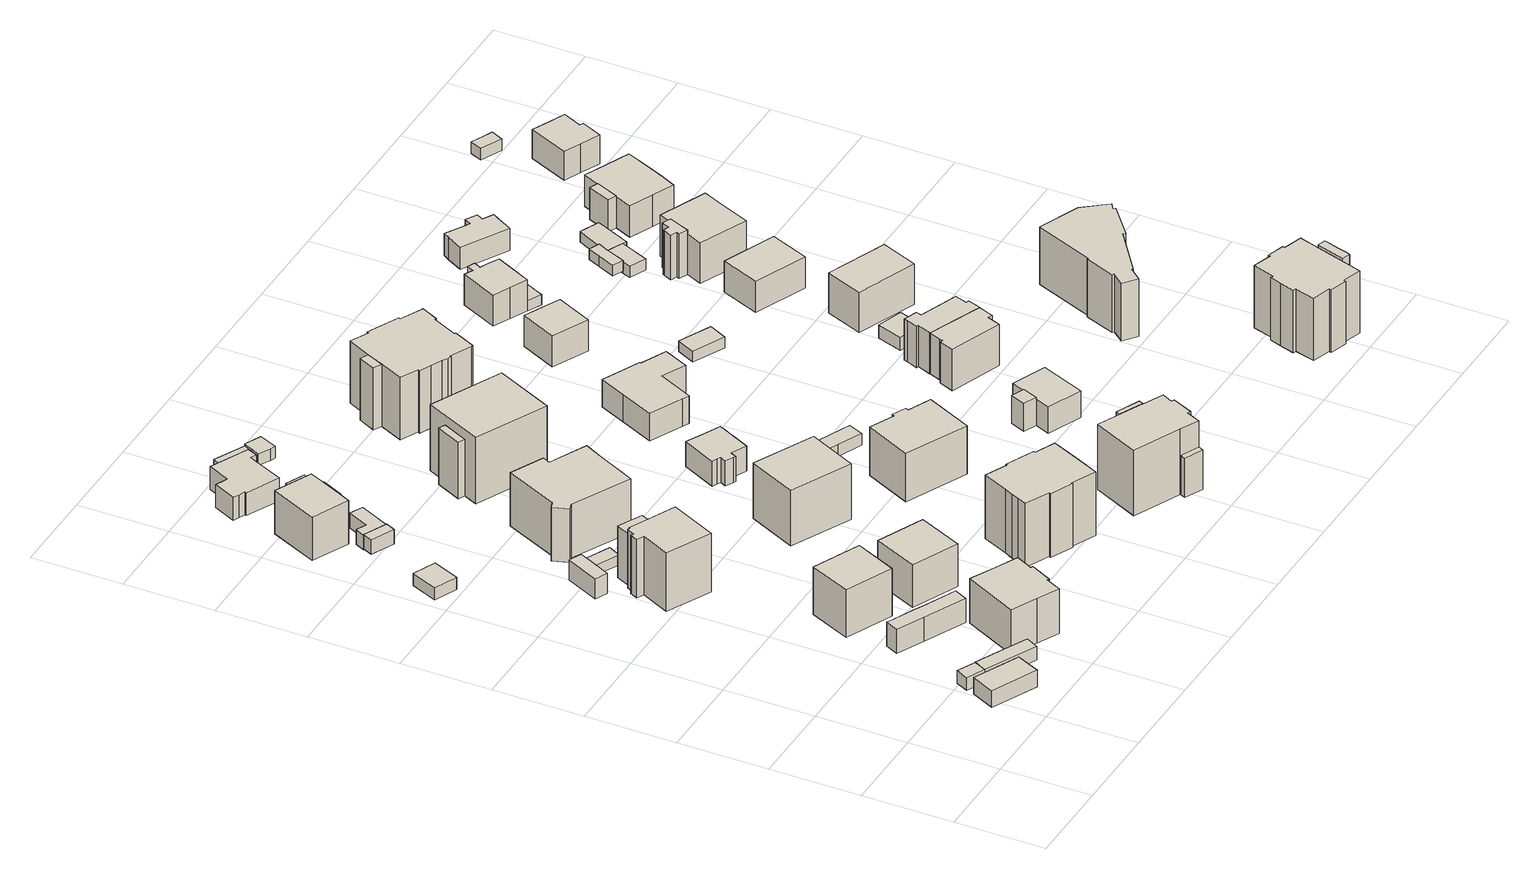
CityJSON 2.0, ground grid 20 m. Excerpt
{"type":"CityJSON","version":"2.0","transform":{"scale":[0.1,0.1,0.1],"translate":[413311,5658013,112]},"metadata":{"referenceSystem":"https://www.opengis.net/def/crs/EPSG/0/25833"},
"CityObjects":{
"building1":{"type":"Building","attributes":{"Dachtyp_tdc":"tdcGableRoof","Gemeindeschluessel":14612000,"Dachneigung":13.86,"QualitaetDacherkennung":84,"Geometrietyp2DReferenz":"3000","measuredHeight":4.24,"function":"31001_9998","roofType":"3100"},"geometry":[{"type":"Solid","lod":"1","boundaries":[[[[0,1,2,3]],[[4,5,6,7]],[[3,5,4,0]],[[2,6,5,3]],[[1,7,6,2]],[[0,4,7,1]]]]}]},
"building2":{"type":"Building","attributes":{"Dachtyp_tdc":"tdcPolyFlatRoof","Gemeindeschluessel":14612000,"Dachneigung":15.95,"QualitaetDacherkennung":70,"Geometrietyp2DReferenz":"3000","measuredHeight":3.52,"function":"31001_9998","roofType":"2100"},"geometry":[{"type":"Solid","lod":"1","boundaries":[[[[8,9,10,11]],[[12,13,14,15]],[[11,13,12,8]],[[10,14,13,11]],[[9,15,14,10]],[[8,12,15,9]]]]}]},
"building3":{"type":"Building","attributes":{"Dachtyp_tdc":"tdcPolyFlatRoof","Gemeindeschluessel":14612000,"Dachneigung":15.66,"QualitaetDacherkennung":73,"Geometrietyp2DReferenz":"3000","measuredHeight":3.7,"function":"31001_9998","roofType":"2100"},"geometry":[{"type":"Solid","lod":"1","boundaries":[[[[16,17,18,19]],[[20,21,22,23]],[[19,21,20,16]],[[18,22,21,19]],[[17,23,22,18]],[[16,20,23,17]]]]}]},
"building4":{"type":"Building","attributes":{"Dachtyp_tdc":"tdcPolyFlatRoof","Gemeindeschluessel":14612000,"Dachneigung":24.06,"QualitaetDacherkennung":58,"Geometrietyp2DReferenz":"3000","measuredHeight":6.38,"function":"31001_9998","roofType":"2100"},"geometry":[{"type":"Solid","lod":"1","boundaries":[[[[24,25,26,27,28,29,30,31]],[[32,33,34,35,36,37,38,39]],[[31,33,32,24]],[[30,34,33,31]],[[29,35,34,30]],[[28,36,35,29]],[[27,37,36,28]],[[26,38,37,27]],[[25,39,38,26]],[[24,32,39,25]]]]}]},
"building5":{"type":"Building","attributes":{"Dachtyp_tdc":"tdcPolyFlatRoof","Gemeindeschluessel":14612000,"Dachneigung":14.13,"QualitaetDacherkennung":46,"Geometrietyp2DReferenz":"3000","measuredHeight":12.49,"function":"31001_9998","roofType":"2100"},"geometry":[{"type":"Solid","lod":"1","boundaries":[[[[40,41,42,43]],[[44,45,46,47]],[[43,45,44,40]],[[42,46,45,43]],[[41,47,46,42]],[[40,44,47,41]]]]}]},
"building6":{"type":"Building","attributes":{"Dachtyp_tdc":"tdcGableRoof","Gemeindeschluessel":14612000,"Dachneigung":10.39,"QualitaetDacherkennung":26,"Geometrietyp2DReferenz":"3000","measuredHeight":11.24,"function":"31001_9998","roofType":"3100"},"geometry":[{"type":"Solid","lod":"1","boundaries":[[[[48,49,50,51,52,53,54,55,56,57]],[[58,59,60,61,62,63,64,65,66,67]],[[57,59,58,48]],[[56,60,59,57]],[[55,61,60,56]],[[54,62,61,55]],[[53,63,62,54]],[[52,64,63,53]],[[51,65,64,52]],[[50,66,65,51]],[[49,67,66,50]],[[48,58,67,49]]]]}]},
"building7":{"type":"Building","attributes":{"Dachtyp_tdc":"tdcPolyFlatRoof","Gemeindeschluessel":14612000,"Dachneigung":0,"QualitaetDacherkennung":60,"Geometrietyp2DReferenz":"3000","measuredHeight":2.89,"function":"31001_9998","roofType":"1000"},"geometry":[{"type":"Solid","lod":"1","boundaries":[[[[68,69,70,71]],[[72,73,74,75]],[[71,73,72,68]],[[70,74,73,71]],[[69,75,74,70]],[[68,72,75,69]]]]}]},
"building8":{"type":"Building","attributes":{"Dachtyp_tdc":"tdcPolyFlatRoof","Gemeindeschluessel":14612000,"Dachneigung":10.1,"QualitaetDacherkennung":66,"Geometrietyp2DReferenz":"3000","measuredHeight":5.14,"function":"31001_9998","roofType":"2100"},"geometry":[{"type":"Solid","lod":"1","boundaries":[[[[76,77,78,79,80]],[[81,82,83,84,85]],[[80,82,81,76]],[[79,83,82,80]],[[78,84,83,79]],[[77,85,84,78]],[[76,81,85,77]]]]}]},
"building9":{"type":"Building","attributes":{"Gemeindeschluessel":14612000,"Geometrietyp2DReferenz":"3000","function":"31001_9998","roofType":"9999"},"children":["building9-1","building9-2"]},
"building9-1":{"type":"BuildingPart","attributes":{"Dachtyp_tdc":"tdcFreeFormRoof","Dachneigung":47.95,"QualitaetDacherkennung":10,"Geometrietyp2DReferenz":"3000","measuredHeight":13.27,"roofType":"5000"},"parents":["building9"],"geometry":[{"type":"Solid","lod":"1","boundaries":[[[[86,87,88,89]],[[90,91,92,93]],[[89,91,90,86]],[[88,92,91,89]],[[87,93,92,88]],[[86,90,93,87]]]]}]},
"building9-2":{"type":"BuildingPart","attributes":{"Dachtyp_tdc":"tdcTentRoof","Dachneigung":28.96,"QualitaetDacherkennung":41,"Geometrietyp2DReferenz":"3000","measuredHeight":15.76,"roofType":"3500"},"parents":["building9"],"geometry":[{"type":"Solid","lod":"1","boundaries":[[[[94,95,96,97,98,99,100,101,102,103,104,105]],[[106,107,108,109,90,110,93,111,112,113,114,115]],[[105,107,106,94]],[[104,108,107,105]],[[103,109,108,104]],[[102,90,109,103]],[[101,110,90,102]],[[100,93,110,101]],[[99,111,93,100]],[[98,112,111,99]],[[97,113,112,98]],[[96,114,113,97]],[[95,115,114,96]],[[94,106,115,95]]]]}]},
"building10":{"type":"Building","attributes":{"Dachtyp_tdc":"tdcPolyFlatRoof","Gemeindeschluessel":14612000,"Dachneigung":5.38,"QualitaetDacherkennung":53,"Geometrietyp2DReferenz":"3000","measuredHeight":2.41,"function":"31001_9998","roofType":"2100"},"geometry":[{"type":"Solid","lod":"1","boundaries":[[[[116,117,118,119]],[[120,121,122,123]],[[119,121,120,116]],[[118,122,121,119]],[[117,123,122,118]],[[116,120,123,117]]]]}]},
"building11":{"type":"Building","attributes":{"Dachtyp_tdc":"tdcGableRoof","Gemeindeschluessel":14612000,"Dachneigung":14.21,"QualitaetDacherkennung":29,"Geometrietyp2DReferenz":"3000","measuredHeight":11.23,"function":"31001_9998","roofType":"3100"},"geometry":[{"type":"Solid","lod":"1","boundaries":[[[[124,125,126,127]],[[128,129,130,131]],[[127,129,128,124]],[[126,130,129,127]],[[125,131,130,126]],[[124,128,131,125]]]]}]},
"building12":{"type":"Building","attributes":{"Dachtyp_tdc":"tdcPolyFlatRoof","Gemeindeschluessel":14612000,"Dachneigung":29.95,"QualitaetDacherkennung":59,"Geometrietyp2DReferenz":"3000","measuredHeight":4.08,"function":"31001_9998","roofType":"2100"},"geometry":[{"type":"Solid","lod":"1","boundaries":[[[[132,133,134,135]],[[136,137,138,139]],[[135,137,136,132]],[[134,138,137,135]],[[133,139,138,134]],[[132,136,139,133]]]]}]},
"building13":{"type":"Building","attributes":{"Dachtyp_tdc":"tdcFreeFormRoof","Gemeindeschluessel":14612000,"Dachneigung":37.84,"QualitaetDacherkennung":82,"Geometrietyp2DReferenz":"3000","measuredHeight":12.05,"function":"31001_9998","roofType":"5000"},"geometry":[{"type":"Solid","lod":"1","boundaries":[[[[140,141,142,143,144,145,146]],[[147,148,149,150,151,152,153]],[[146,148,147,140]],[[145,149,148,146]],[[144,150,149,145]],[[143,151,150,144]],[[142,152,151,143]],[[141,153,152,142]],[[140,147,153,141]]]]}]},
"building14":{"type":"Building","attributes":{"Dachtyp_tdc":"tdcFreeFormRoof","Gemeindeschluessel":14612000,"Dachneigung":35.89,"QualitaetDacherkennung":29,"Geometrietyp2DReferenz":"3000","measuredHeight":4,"function":"31001_9998","roofType":"5000"},"geometry":[{"type":"Solid","lod":"1","boundaries":[[[[154,155,156,157,158,159,160]],[[161,162,163,164,165,166,167]],[[160,162,161,154]],[[159,163,162,160]],[[158,164,163,159]],[[157,165,164,158]],[[156,166,165,157]],[[155,167,166,156]],[[154,161,167,155]]]]}]},
"building15":{"type":"Building","attributes":{"Dachtyp_tdc":"tdcFreeFormRoof","Gemeindeschluessel":14612000,"Dachneigung":1.51,"QualitaetDacherkennung":36,"Geometrietyp2DReferenz":"3000","measuredHeight":14.08,"function":"31001_9998","roofType":"5000"},"geometry":[{"type":"Solid","lod":"1","boundaries":[[[[168,169,170,171,172,173,174,175,176,177,178,179,180]],[[181,182,183,184,185,186,187,188,189,190,191,192,193]],[[180,182,181,168]],[[179,183,182,180]],[[178,184,183,179]],[[177,185,184,178]],[[176,186,185,177]],[[175,187,186,176]],[[174,188,187,175]],[[173,189,188,174]],[[172,190,189,173]],[[171,191,190,172]],[[170,192,191,171]],[[169,193,192,170]],[[168,181,193,169]]]]}]},
"building16":{"type":"Building","attributes":{"Dachtyp_tdc":"tdcPolyFlatRoof","Gemeindeschluessel":14612000,"Dachneigung":3.54,"QualitaetDacherkennung":61,"Geometrietyp2DReferenz":"3000","measuredHeight":2.98,"function":"31001_9998","roofType":"2100"},"geometry":[{"type":"Solid","lod":"1","boundaries":[[[[194,195,196,197,198,199,200,201]],[[202,203,204,205,206,207,208,209]],[[201,203,202,194]],[[200,204,203,201]],[[199,205,204,200]],[[198,206,205,199]],[[197,207,206,198]],[[196,208,207,197]],[[195,209,208,196]],[[194,202,209,195]]]]}]},
"building17":{"type":"Building","attributes":{"Dachtyp_tdc":"tdcFreeFormRoof","Gemeindeschluessel":14612000,"Dachneigung":46.72,"QualitaetDacherkennung":62,"Geometrietyp2DReferenz":"3000","measuredHeight":8.98,"function":"31001_9998","roofType":"5000"},"geometry":[{"type":"Solid","lod":"1","boundaries":[[[[210,211,212,213,214,215,216,217,218,219,220,221,222]],[[223,224,225,226,227,228,229,230,231,232,233,234,235]],[[222,224,223,210]],[[221,225,224,222]],[[220,226,225,221]],[[219,227,226,220]],[[218,228,227,219]],[[217,229,228,218]],[[216,230,229,217]],[[215,231,230,216]],[[214,232,231,215]],[[213,233,232,214]],[[212,234,233,213]],[[211,235,234,212]],[[210,223,235,211]]]]}]},
"building18":{"type":"Building","attributes":{"Dachtyp_tdc":"tdcPolyFlatRoof","Gemeindeschluessel":14612000,"Dachneigung":3.2,"QualitaetDacherkennung":60,"Geometrietyp2DReferenz":"3000","measuredHeight":2.59,"function":"31001_9998","roofType":"2100"},"geometry":[{"type":"Solid","lod":"1","boundaries":[[[[236,237,238,239,240,241]],[[242,243,244,245,246,247]],[[241,243,242,236]],[[240,244,243,241]],[[239,245,244,240]],[[238,246,245,239]],[[237,247,246,238]],[[236,242,247,237]]]]}]},
"building19":{"type":"Building","attributes":{"Dachtyp_tdc":"tdcGableRoof","Gemeindeschluessel":14612000,"Dachneigung":37.9,"QualitaetDacherkennung":71,"Geometrietyp2DReferenz":"3000","measuredHeight":15.41,"function":"31001_9998","roofType":"3100"},"geometry":[{"type":"Solid","lod":"1","boundaries":[[[[248,249,250,251]],[[252,253,254,255]],[[251,253,252,248]],[[250,254,253,251]],[[249,255,254,250]],[[248,252,255,249]]]]}]},
"building20":{"type":"Building","attributes":{"Dachtyp_tdc":"tdcGableRoof","Gemeindeschluessel":14612000,"Dachneigung":37.45,"QualitaetDacherkennung":72,"Geometrietyp2DReferenz":"3000","measuredHeight":17.52,"function":"31001_9998","roofType":"3100"},"geometry":[{"type":"Solid","lod":"1","boundaries":[[[[256,257,258,259,260,261,262,263,264,265,266,267,268,269,270,271]],[[272,273,274,275,276,277,278,279,280,281,282,283,284,285,286,287]],[[271,273,272,256]],[[270,274,273,271]],[[269,275,274,270]],[[268,276,275,269]],[[267,277,276,268]],[[266,278,277,267]],[[265,279,278,266]],[[264,280,279,265]],[[263,281,280,264]],[[262,282,281,263]],[[261,283,282,262]],[[260,284,283,261]],[[259,285,284,260]],[[258,286,285,259]],[[257,287,286,258]],[[256,272,287,257]]]]}]},
"building21":{"type":"Building","attributes":{"Dachtyp_tdc":"tdcPolyFlatRoof","Gemeindeschluessel":14612000,"Dachneigung":3.7,"QualitaetDacherkennung":68,"Geometrietyp2DReferenz":"3000","measuredHeight":3.17,"function":"31001_9998","roofType":"2100"},"geometry":[{"type":"Solid","lod":"1","boundaries":[[[[288,289,290,291]],[[292,293,294,295]],[[291,293,292,288]],[[290,294,293,291]],[[289,295,294,290]],[[288,292,295,289]]]]}]},
"building22":{"type":"Building","attributes":{"Gemeindeschluessel":14612000,"Geometrietyp2DReferenz":"3000","function":"31001_9998","roofType":"9999"},"children":["building22-1","building22-2"]},
"building22-1":{"type":"BuildingPart","attributes":{"Dachtyp_tdc":"tdcFreeFormRoof","Dachneigung":32.95,"QualitaetDacherkennung":12,"Geometrietyp2DReferenz":"3000","measuredHeight":13.49,"roofType":"5000"},"parents":["building22"],"geometry":[{"type":"Solid","lod":"1","boundaries":[[[[296,297,298,299]],[[300,301,302,303]],[[299,301,300,296]],[[298,302,301,299]],[[297,303,302,298]],[[296,300,303,297]]]]}]},
"building22-2":{"type":"BuildingPart","attributes":{"Dachtyp_tdc":"tdcTentRoof","Dachneigung":10.68,"QualitaetDacherkennung":47,"Geometrietyp2DReferenz":"3000","measuredHeight":16.44,"roofType":"3500"},"parents":["building22"],"geometry":[{"type":"Solid","lod":"1","boundaries":[[[[304,305,306,307]],[[308,309,310,311]],[[307,309,308,304]],[[306,310,309,307]],[[305,311,310,306]],[[304,308,311,305]]]]}]},
"building23":{"type":"Building","attributes":{"Dachtyp_tdc":"tdcPolyFlatRoof","Gemeindeschluessel":14612000,"Dachneigung":7.42,"QualitaetDacherkennung":58,"Geometrietyp2DReferenz":"3000","measuredHeight":3.06,"function":"31001_9998","roofType":"2100"},"geometry":[{"type":"Solid","lod":"1","boundaries":[[[[312,313,314,315,316,317]],[[318,319,320,321,322,323]],[[317,319,318,312]],[[316,320,319,317]],[[315,321,320,316]],[[314,322,321,315]],[[313,323,322,314]],[[312,318,323,313]]]]}]},
"building24":{"type":"Building","attributes":{"Gemeindeschluessel":14612000,"Geometrietyp2DReferenz":"3000","function":"31001_9998","roofType":"9999"},"children":["building24-1","building24-2"]},
"building24-1":{"type":"BuildingPart","attributes":{"Dachtyp_tdc":"tdcPolyFlatRoof","Dachneigung":13.74,"QualitaetDacherkennung":41,"Geometrietyp2DReferenz":"3000","measuredHeight":3.36,"roofType":"2100"},"parents":["building24"],"geometry":[{"type":"Solid","lod":"1","boundaries":[[[[324,325,326,327]],[[328,329,330,331]],[[327,329,328,324]],[[326,330,329,327]],[[325,331,330,326]],[[324,328,331,325]]]]}]},
"building24-2":{"type":"BuildingPart","attributes":{"Dachtyp_tdc":"tdcGableRoof","Dachneigung":50.37,"QualitaetDacherkennung":76,"Geometrietyp2DReferenz":"3000","measuredHeight":8.57,"roofType":"3100"},"parents":["building24"],"geometry":[{"type":"Solid","lod":"1","boundaries":[[[[332,333,334,335,336,337,338,339,340,341,342,343,344,345]],[[330,329,346,347,348,349,350,351,352,353,354,355,356,357]],[[345,329,330,332]],[[344,346,329,345]],[[343,347,346,344]],[[342,348,347,343]],[[341,349,348,342]],[[340,350,349,341]],[[339,351,350,340]],[[338,352,351,339]],[[337,353,352,338]],[[336,354,353,337]],[[335,355,354,336]],[[334,356,355,335]],[[333,357,356,334]],[[332,330,357,333]]]]}]},
"building25":{"type":"Building","attributes":{"Dachtyp_tdc":"tdcFreeFormRoof","Gemeindeschluessel":14612000,"Dachneigung":43.75,"QualitaetDacherkennung":59,"Geometrietyp2DReferenz":"3000","measuredHeight":14.44,"function":"31001_9998","roofType":"5000"},"geometry":[{"type":"Solid","lod":"1","boundaries":[[[[358,359,360,361,362,363,364,365]],[[366,367,368,369,370,371,372,373]],[[365,367,366,358]],[[364,368,367,365]],[[363,369,368,364]],[[362,370,369,363]],[[361,371,370,362]],[[360,372,371,361]],[[359,373,372,360]],[[358,366,373,359]]]]}]},
"building26":{"type":"Building","attributes":{"Dachtyp_tdc":"tdcPolyFlatRoof","Gemeindeschluessel":14612000,"Dachneigung":0,"QualitaetDacherkennung":50,"Geometrietyp2DReferenz":"3000","measuredHeight":2.8,"function":"31001_9998","roofType":"1000"},"geometry":[{"type":"Solid","lod":"1","boundaries":[[[[374,375,376,377,378]],[[379,380,381,382,383]],[[378,380,379,374]],[[377,381,380,378]],[[376,382,381,377]],[[375,383,382,376]],[[374,379,383,375]]]]}]},
"building27":{"type":"Building","attributes":{"Gemeindeschluessel":14612000,"Geometrietyp2DReferenz":"3000","function":"31001_9998","roofType":"9999"},"children":["building27-1","building27-2","building27-3"]},
"building27-1":{"type":"BuildingPart","attributes":{"Dachtyp_tdc":"tdcPolyFlatRoof","Dachneigung":0,"QualitaetDacherkennung":55,"Geometrietyp2DReferenz":"3000","measuredHeight":15.4,"roofType":"1000"},"parents":["building27"],"geometry":[{"type":"Solid","lod":"1","boundaries":[[[[384,385,386,387,388,389,390,391,392,393,394,395]],[[396,397,398,399,400,401,402,403,404,405,406,407]],[[395,396,407,384]],[[394,397,396,395]],[[393,398,397,394]],[[392,399,398,393]],[[391,400,399,392]],[[390,401,400,391]],[[389,402,401,390]],[[388,403,402,389]],[[387,404,403,388]],[[386,405,404,387]],[[385,406,405,386]],[[384,407,406,385]]]]}]},
"building27-2":{"type":"BuildingPart","attributes":{"Dachtyp_tdc":"tdcPolyFlatRoof","Dachneigung":6.85,"QualitaetDacherkennung":35,"Geometrietyp2DReferenz":"3000","measuredHeight":15.51,"roofType":"2100"},"parents":["building27"],"geometry":[{"type":"Solid","lod":"1","boundaries":[[[[408,409,410,411]],[[412,396,407,413]],[[411,396,412,408]],[[410,407,396,411]],[[409,413,407,410]],[[408,412,413,409]]]]}]},
"building27-3":{"type":"BuildingPart","attributes":{"Dachtyp_tdc":"tdcPolyFlatRoof","Dachneigung":4.62,"QualitaetDacherkennung":27,"Geometrietyp2DReferenz":"3000","measuredHeight":9.43,"roofType":"2100"},"parents":["building27"],"geometry":[{"type":"Solid","lod":"1","boundaries":[[[[414,415,416,417]],[[403,418,419,404]],[[417,418,403,414]],[[416,419,418,417]],[[415,404,419,416]],[[414,403,404,415]]]]}]},
"building28":{"type":"Building","attributes":{"Gemeindeschluessel":14612000,"Geometrietyp2DReferenz":"3000","function":"31001_9998","roofType":"9999"},"children":["building28-1","building28-2"]},
"building28-1":{"type":"BuildingPart","attributes":{"Dachtyp_tdc":"tdcPolyFlatRoof","Dachneigung":28.82,"QualitaetDacherkennung":43,"Geometrietyp2DReferenz":"3000","measuredHeight":15.13,"roofType":"2100"},"parents":["building28"],"geometry":[{"type":"Solid","lod":"1","boundaries":[[[[420,421,422,423]],[[424,425,426,427]],[[423,425,424,420]],[[422,426,425,423]],[[421,427,426,422]],[[420,424,427,421]]]]}]},
"building28-2":{"type":"BuildingPart","attributes":{"Dachtyp_tdc":"tdcCutTentRoof","Dachneigung":35.61,"QualitaetDacherkennung":77,"Geometrietyp2DReferenz":"3000","measuredHeight":16.87,"roofType":"9999"},"parents":["building28"],"geometry":[{"type":"Solid","lod":"1","boundaries":[[[[428,429,430,431,432,433,434,435,436,437,438,439,440,441,442,443,444,445,446,447,448,449,450]],[[425,451,452,453,454,455,456,457,458,459,460,461,462,463,464,465,466,467,468,469,470,471,426]],[[449,451,425,450]],[[448,452,451,449]],[[447,453,452,448]],[[446,454,453,447]],[[445,455,454,446]],[[444,456,455,445]],[[443,457,456,444]],[[442,458,457,443]],[[441,459,458,442]],[[440,460,459,441]],[[439,461,460,440]],[[438,462,461,439]],[[437,463,462,438]],[[436,464,463,437]],[[435,465,464,436]],[[434,466,465,435]],[[433,467,466,434]],[[432,468,467,433]],[[431,469,468,432]],[[430,470,469,431]],[[429,471,470,430]],[[428,426,471,429]],[[450,425,426,428]]]]}]},
"building29":{"type":"Building","attributes":{"Dachtyp_tdc":"tdcFreeFormRoof","Gemeindeschluessel":14612000,"Dachneigung":45.79,"QualitaetDacherkennung":27,"Geometrietyp2DReferenz":"3000","measuredHeight":8.98,"function":"31001_9998","roofType":"5000"},"geometry":[{"type":"Solid","lod":"1","boundaries":[[[[472,473,474,475,476,477,478,479,480,481]],[[482,483,484,485,486,487,488,489,490,491]],[[481,483,482,472]],[[480,484,483,481]],[[479,485,484,480]],[[478,486,485,479]],[[477,487,486,478]],[[476,488,487,477]],[[475,489,488,476]],[[474,490,489,475]],[[473,491,490,474]],[[472,482,491,473]]]]}]},
"building30":{"type":"Building","attributes":{"Dachtyp_tdc":"tdcGableRoof","Gemeindeschluessel":14612000,"Dachneigung":23.18,"QualitaetDacherkennung":75,"Geometrietyp2DReferenz":"3000","measuredHeight":3.98,"function":"31001_9998","roofType":"3100"},"geometry":[{"type":"Solid","lod":"1","boundaries":[[[[492,493,494,495,496,497,498,499]],[[500,501,502,503,504,505,506,507]],[[499,501,500,492]],[[498,502,501,499]],[[497,503,502,498]],[[496,504,503,497]],[[495,505,504,496]],[[494,506,505,495]],[[493,507,506,494]],[[492,500,507,493]]]]}]},
"building31":{"type":"Building","attributes":{"Gemeindeschluessel":14612000,"Geometrietyp2DReferenz":"3000","function":"31001_9998","roofType":"9999"},"children":["building31-1","building31-2"]},
"building31-1":{"type":"BuildingPart","attributes":{"Dachtyp_tdc":"tdcGableRoof","Dachneigung":12.84,"QualitaetDacherkennung":27,"Geometrietyp2DReferenz":"3000","measuredHeight":7.08,"roofType":"3100"},"parents":["building31"],"geometry":[{"type":"Solid","lod":"1","boundaries":[[[[508,509,510,511,512,513]],[[514,515,516,517,518,519]],[[513,515,514,508]],[[512,516,515,513]],[[511,517,516,512]],[[510,518,517,511]],[[509,519,518,510]],[[508,514,519,509]]]]}]},
"building31-2":{"type":"BuildingPart","attributes":{"Dachtyp_tdc":"tdcGableRoof","Dachneigung":36.15,"QualitaetDacherkennung":71,"Geometrietyp2DReferenz":"3000","measuredHeight":7.34,"roofType":"3100"},"parents":["building31"],"geometry":[{"type":"Solid","lod":"1","boundaries":[[[[520,521,522,523]],[[517,516,524,525]],[[523,516,517,520]],[[522,524,516,523]],[[521,525,524,522]],[[520,517,525,521]]]]}]},
"building32":{"type":"Building","attributes":{"Dachtyp_tdc":"tdcFreeFormRoof","Gemeindeschluessel":14612000,"Dachneigung":48.71,"QualitaetDacherkennung":76,"Geometrietyp2DReferenz":"3000","measuredHeight":9.86,"function":"31001_9998","roofType":"5000"},"geometry":[{"type":"Solid","lod":"1","boundaries":[[[[526,527,528,529,530,531,532,533,534,535]],[[536,537,538,539,540,541,542,543,544,545]],[[535,537,536,526]],[[534,538,537,535]],[[533,539,538,534]],[[532,540,539,533]],[[531,541,540,532]],[[530,542,541,531]],[[529,543,542,530]],[[528,544,543,529]],[[527,545,544,528]],[[526,536,545,527]]]]}]},
"building33":{"type":"Building","attributes":{"Dachtyp_tdc":"tdcPolyFlatRoof","Gemeindeschluessel":14612000,"Dachneigung":6.44,"QualitaetDacherkennung":78,"Geometrietyp2DReferenz":"3000","measuredHeight":2.79,"function":"31001_9998","roofType":"2100"},"geometry":[{"type":"Solid","lod":"1","boundaries":[[[[546,547,548,549]],[[550,551,552,553]],[[549,551,550,546]],[[548,552,551,549]],[[547,553,552,548]],[[546,550,553,547]]]]}]},
"building34":{"type":"Building","attributes":{"Dachtyp_tdc":"tdcGableRoof","Gemeindeschluessel":14612000,"Dachneigung":41.77,"QualitaetDacherkennung":28,"Geometrietyp2DReferenz":"3000","measuredHeight":11.64,"function":"31001_9998","roofType":"3100"},"geometry":[{"type":"Solid","lod":"1","boundaries":[[[[554,555,556,557,558,559,560,561,562,563]],[[564,565,566,567,568,569,570,571,572,573]],[[563,565,564,554]],[[562,566,565,563]],[[561,567,566,562]],[[560,568,567,561]],[[559,569,568,560]],[[558,570,569,559]],[[557,571,570,558]],[[556,572,571,557]],[[555,573,572,556]],[[554,564,573,555]]]]}]},
"building35":{"type":"Building","attributes":{"Dachtyp_tdc":"tdcHipAndGableRoof","Gemeindeschluessel":14612000,"Dachneigung":11.54,"QualitaetDacherkennung":37,"Geometrietyp2DReferenz":"3000","measuredHeight":11.52,"function":"31001_9998","roofType":"5000"},"geometry":[{"type":"Solid","lod":"1","boundaries":[[[[574,575,576,577,578,579,580,581,582,583,584,559,585,558]],[[586,570,587,569,588,589,590,591,592,593,594,595,596,597]],[[558,570,586,574]],[[585,587,570,558]],[[559,569,587,585]],[[584,588,569,559]],[[583,589,588,584]],[[582,590,589,583]],[[581,591,590,582]],[[580,592,591,581]],[[579,593,592,580]],[[578,594,593,579]],[[577,595,594,578]],[[576,596,595,577]],[[575,597,596,576]],[[574,586,597,575]]]]}]},
"building36":{"type":"Building","attributes":{"Gemeindeschluessel":14612000,"Geometrietyp2DReferenz":"3000","function":"31001_9998","roofType":"9999"},"children":["building36-1","building36-2"]},
"building36-1":{"type":"BuildingPart","attributes":{"Dachtyp_tdc":"tdcGableRoof","Dachneigung":48.27,"QualitaetDacherkennung":56,"Geometrietyp2DReferenz":"3000","measuredHeight":9.66,"roofType":"3100"},"parents":["building36"],"geometry":[{"type":"Solid","lod":"1","boundaries":[[[[598,599,600,601,602,603,604,605,606,607,608,609]],[[610,611,612,613,614,615,616,617,618,619,620,621]],[[609,611,610,598]],[[608,612,611,609]],[[607,613,612,608]],[[606,614,613,607]],[[605,615,614,606]],[[604,616,615,605]],[[603,617,616,604]],[[602,618,617,603]],[[601,619,618,602]],[[600,620,619,601]],[[599,621,620,600]],[[598,610,621,599]]]]}]},
"building36-2":{"type":"BuildingPart","attributes":{"Dachtyp_tdc":"tdcPolyFlatRoof","Dachneigung":3.94,"QualitaetDacherkennung":57,"Geometrietyp2DReferenz":"3000","measuredHeight":2.5,"roofType":"2100"},"parents":["building36"],"geometry":[{"type":"Solid","lod":"1","boundaries":[[[[622,623,624,625,626,627,628,629]],[[617,630,631,632,633,634,635,618]],[[629,630,617,622]],[[628,631,630,629]],[[627,632,631,628]],[[626,633,632,627]],[[625,634,633,626]],[[624,635,634,625]],[[623,618,635,624]],[[622,617,618,623]]]]}]},
"building37":{"type":"Building","attributes":{"Dachtyp_tdc":"tdcFreeFormRoof","Gemeindeschluessel":14612000,"Dachneigung":21.71,"QualitaetDacherkennung":84,"Geometrietyp2DReferenz":"3000","measuredHeight":3.68,"function":"31001_9998","roofType":"5000"},"geometry":[{"type":"Solid","lod":"1","boundaries":[[[[636,637,638,639]],[[640,641,642,643]],[[639,641,640,636]],[[638,642,641,639]],[[637,643,642,638]],[[636,640,643,637]]]]}]},
"building38":{"type":"Building","attributes":{"Dachtyp_tdc":"tdcHipAndGableRoof","Gemeindeschluessel":14612000,"Dachneigung":34.91,"QualitaetDacherkennung":62,"Geometrietyp2DReferenz":"3000","measuredHeight":11.06,"function":"31001_9998","roofType":"5000"},"geometry":[{"type":"Solid","lod":"1","boundaries":[[[[644,645,646,647]],[[648,649,650,651]],[[647,649,648,644]],[[646,650,649,647]],[[645,651,650,646]],[[644,648,651,645]]]]}]},
"building39":{"type":"Building","attributes":{"Dachtyp_tdc":"tdcHipRoof","Gemeindeschluessel":14612000,"Dachneigung":25.18,"QualitaetDacherkennung":80,"Geometrietyp2DReferenz":"3000","measuredHeight":8.51,"function":"31001_9998","roofType":"3200"},"geometry":[{"type":"Solid","lod":"1","boundaries":[[[[652,653,654,655]],[[656,657,658,659]],[[655,657,656,652]],[[654,658,657,655]],[[653,659,658,654]],[[652,656,659,653]]]]}]},
"building40":{"type":"Building","attributes":{"Dachtyp_tdc":"tdcPolyFlatRoof","Gemeindeschluessel":14612000,"Dachneigung":0,"QualitaetDacherkennung":67,"Geometrietyp2DReferenz":"3000","measuredHeight":2.49,"function":"31001_9998","roofType":"1000"},"geometry":[{"type":"Solid","lod":"1","boundaries":[[[[660,661,662,663,664,665,666]],[[667,668,669,670,671,672,673]],[[666,668,667,660]],[[665,669,668,666]],[[664,670,669,665]],[[663,671,670,664]],[[662,672,671,663]],[[661,673,672,662]],[[660,667,673,661]]]]}]},
"building41":{"type":"Building","attributes":{"Dachtyp_tdc":"tdcGableRoof","Gemeindeschluessel":14612000,"Dachneigung":11.4,"QualitaetDacherkennung":41,"Geometrietyp2DReferenz":"3000","measuredHeight":6.31,"function":"31001_9998","roofType":"3100"},"geometry":[{"type":"Solid","lod":"1","boundaries":[[[[674,675,676,677,678,679,680,681,682,683,684]],[[685,686,687,688,689,690,691,692,693,694,695]],[[684,686,685,674]],[[683,687,686,684]],[[682,688,687,683]],[[681,689,688,682]],[[680,690,689,681]],[[679,691,690,680]],[[678,692,691,679]],[[677,693,692,678]],[[676,694,693,677]],[[675,695,694,676]],[[674,685,695,675]]]]}]},
"building42":{"type":"Building","attributes":{"Dachtyp_tdc":"tdcPolyFlatRoof","Gemeindeschluessel":14612000,"Dachneigung":0,"QualitaetDacherkennung":70,"Geometrietyp2DReferenz":"3000","measuredHeight":2.61,"function":"31001_9998","roofType":"1000"},"geometry":[{"type":"Solid","lod":"1","boundaries":[[[[696,697,698,699,700,701]],[[702,703,704,705,706,707]],[[701,703,702,696]],[[700,704,703,701]],[[699,705,704,700]],[[698,706,705,699]],[[697,707,706,698]],[[696,702,707,697]]]]}]},
"building43":{"type":"Building","attributes":{"Gemeindeschluessel":14612000,"Geometrietyp2DReferenz":"3000","function":"31001_9998","roofType":"9999"},"children":["building43-1","building43-2"]},
"building43-1":{"type":"BuildingPart","attributes":{"Dachtyp_tdc":"tdcGableRoof","Dachneigung":19.77,"QualitaetDacherkennung":33,"Geometrietyp2DReferenz":"3000","measuredHeight":16.28,"roofType":"3100"},"parents":["building43"],"geometry":[{"type":"Solid","lod":"1","boundaries":[[[[708,709,710,711,712,713,714,715,716,717,718,719,720,721,722,723,724,725,726,727]],[[728,729,730,731,732,733,734,735,736,737,738,739,740,741,742,743,744,745,746,747]],[[727,729,728,708]],[[726,730,729,727]],[[725,731,730,726]],[[724,732,731,725]],[[723,733,732,724]],[[722,734,733,723]],[[721,735,734,722]],[[720,736,735,721]],[[719,737,736,720]],[[718,738,737,719]],[[717,739,738,718]],[[716,740,739,717]],[[715,741,740,716]],[[714,742,741,715]],[[713,743,742,714]],[[712,744,743,713]],[[711,745,744,712]],[[710,746,745,711]],[[709,747,746,710]],[[708,728,747,709]]]]}]},
"building43-2":{"type":"BuildingPart","attributes":{"Dachtyp_tdc":"tdcPolyFlatRoof","Dachneigung":17.88,"QualitaetDacherkennung":44,"Geometrietyp2DReferenz":"3000","measuredHeight":15.7,"roofType":"2100"},"parents":["building43"],"geometry":[{"type":"Solid","lod":"1","boundaries":[[[[748,749,750,751,752,753,754,755]],[[756,757,758,759,760,761,747,745]],[[755,756,745,748]],[[754,757,756,755]],[[753,758,757,754]],[[752,759,758,753]],[[751,760,759,752]],[[750,761,760,751]],[[749,747,761,750]],[[748,745,747,749]]]]}]},
"building44":{"type":"Building","attributes":{"Gemeindeschluessel":14612000,"Geometrietyp2DReferenz":"3000","function":"31001_9998","roofType":"9999"},"children":["building44-1","building44-2","building44-3"]},
"building44-1":{"type":"BuildingPart","attributes":{"Dachtyp_tdc":"tdcGableRoof","Dachneigung":66.64,"QualitaetDacherkennung":14,"Geometrietyp2DReferenz":"3000","measuredHeight":6.55,"roofType":"3100"},"parents":["building44"],"geometry":[{"type":"Solid","lod":"1","boundaries":[[[[762,763,764,765]],[[766,767,768,769]],[[765,767,766,762]],[[764,768,767,765]],[[763,769,768,764]],[[762,766,769,763]]]]}]},
"building44-2":{"type":"BuildingPart","attributes":{"Dachtyp_tdc":"tdcHipRoof","Dachneigung":21.1,"QualitaetDacherkennung":61,"Geometrietyp2DReferenz":"3000","measuredHeight":10.79,"roofType":"3200"},"parents":["building44"],"geometry":[{"type":"Solid","lod":"1","boundaries":[[[[770,771,772,773,774,775,776,777]],[[778,779,780,781,782,783,766,769]],[[777,778,769,770]],[[776,779,778,777]],[[775,780,779,776]],[[774,781,780,775]],[[773,782,781,774]],[[772,783,782,773]],[[771,766,783,772]],[[770,769,766,771]]]]}]},
"building44-3":{"type":"BuildingPart","attributes":{"Dachtyp_tdc":"tdcGableRoof","Dachneigung":18.77,"QualitaetDacherkennung":61,"Geometrietyp2DReferenz":"3000","measuredHeight":10.95,"roofType":"3100"},"parents":["building44"],"geometry":[{"type":"Solid","lod":"1","boundaries":[[[[784,785,786,787,788,789,790,791,792,793]],[[794,781,795,780,796,797,798,799,800,801]],[[793,781,794,784]],[[792,795,781,793]],[[791,780,795,792]],[[790,796,780,791]],[[789,797,796,790]],[[788,798,797,789]],[[787,799,798,788]],[[786,800,799,787]],[[785,801,800,786]],[[784,794,801,785]]]]}]},
"building45":{"type":"Building","attributes":{"Dachtyp_tdc":"tdcPolyFlatRoof","Gemeindeschluessel":14612000,"Dachneigung":0,"QualitaetDacherkennung":86,"Geometrietyp2DReferenz":"3000","measuredHeight":2.54,"function":"31001_9998","roofType":"1000"},"geometry":[{"type":"Solid","lod":"1","boundaries":[[[[699,698,802,803,804,805]],[[806,807,808,809,810,811]],[[805,807,806,699]],[[804,808,807,805]],[[803,809,808,804]],[[802,810,809,803]],[[698,811,810,802]],[[699,806,811,698]]]]}]},
"building46":{"type":"Building","attributes":{"Dachtyp_tdc":"tdcFreeFormRoof","Gemeindeschluessel":14612000,"Dachneigung":14.22,"QualitaetDacherkennung":23,"Geometrietyp2DReferenz":"3000","measuredHeight":14.41,"function":"31001_9998","roofType":"5000"},"geometry":[{"type":"Solid","lod":"1","boundaries":[[[[812,813,814,815,816,817,818,819,820,821,822,823,824,825,826]],[[827,828,829,830,831,832,833,834,835,836,837,838,839,840,841]],[[826,828,827,812]],[[825,829,828,826]],[[824,830,829,825]],[[823,831,830,824]],[[822,832,831,823]],[[821,833,832,822]],[[820,834,833,821]],[[819,835,834,820]],[[818,836,835,819]],[[817,837,836,818]],[[816,838,837,817]],[[815,839,838,816]],[[814,840,839,815]],[[813,841,840,814]],[[812,827,841,813]]]]}]},
"building47":{"type":"Building","attributes":{"Gemeindeschluessel":14612000,"Geometrietyp2DReferenz":"3000","function":"31001_9998","roofType":"9999"},"children":["building47-1","building47-2"]},
"building47-1":{"type":"BuildingPart","attributes":{"Dachtyp_tdc":"tdcGableRoof","Dachneigung":25.47,"QualitaetDacherkennung":63,"Geometrietyp2DReferenz":"3000","measuredHeight":8.18,"roofType":"3100"},"parents":["building47"],"geometry":[{"type":"Solid","lod":"1","boundaries":[[[[842,843,844,845]],[[846,847,848,849]],[[845,847,846,842]],[[844,848,847,845]],[[843,849,848,844]],[[842,846,849,843]]]]}]},
"building47-2":{"type":"BuildingPart","attributes":{"Dachtyp_tdc":"tdcGableRoof","Dachneigung":10.04,"QualitaetDacherkennung":29,"Geometrietyp2DReferenz":"3000","measuredHeight":7.95,"roofType":"3100"},"parents":["building47"],"geometry":[{"type":"Solid","lod":"1","boundaries":[[[[850,851,852,853,854,855,856,857,858,859]],[[848,860,861,862,863,864,865,866,867,849]],[[859,848,849,850]],[[858,860,848,859]],[[857,861,860,858]],[[856,862,861,857]],[[855,863,862,856]],[[854,864,863,855]],[[853,865,864,854]],[[852,866,865,853]],[[851,867,866,852]],[[850,849,867,851]]]]}]},
"building48":{"type":"Building","attributes":{"Dachtyp_tdc":"tdcGableRoof","Gemeindeschluessel":14612000,"Dachneigung":49.15,"QualitaetDacherkennung":86,"Geometrietyp2DReferenz":"3000","measuredHeight":9.54,"function":"31001_9998","roofType":"3100"},"geometry":[{"type":"Solid","lod":"1","boundaries":[[[[868,869,870,871,872,873,874,875]],[[876,877,878,879,880,881,882,883]],[[875,877,876,868]],[[874,878,877,875]],[[873,879,878,874]],[[872,880,879,873]],[[871,881,880,872]],[[870,882,881,871]],[[869,883,882,870]],[[868,876,883,869]]]]}]},
"building49":{"type":"Building","attributes":{"Dachtyp_tdc":"tdcPolyFlatRoof","Gemeindeschluessel":14612000,"Dachneigung":0,"QualitaetDacherkennung":75,"Geometrietyp2DReferenz":"3000","measuredHeight":2.71,"function":"31001_9998","roofType":"1000"},"geometry":[{"type":"Solid","lod":"1","boundaries":[[[[884,885,886,887,888]],[[889,890,891,892,893]],[[888,890,889,884]],[[887,891,890,888]],[[886,892,891,887]],[[885,893,892,886]],[[884,889,893,885]]]]}]}
},
"vertices":[
[205,22,106],[229,74,106],[128,121,106],[103,69,106],[205,22,67],[103,69,67],[128,121,67],[229,74,67],
[129,136,100],[169,117,100],[182,145,100],[142,164,100],[129,136,70],[142,164,70],[182,145,70],[169,117,70],
[169,117,101],[284,62,101],[298,90,101],[182,145,101],[169,117,68],[182,145,68],[298,90,68],[284,62,68],
[241,286,126],[335,242,126],[349,271,126],[280,302,126],[254,315,126],[204,338,126],[195,343,126],[181,314,126],[241,286,69],[181,314,69],[195,343,69],[204,338,69],[254,315,69],[280,302,69],[349,271,69],[335,242,69],
[330,470,183],[225,517,183],[183,425,183],[288,378,183],[330,470,71],[288,378,71],[183,425,71],[225,517,71],
[428,143,174],[423,145,174],[442,183,174],[394,206,174],[337,234,174],[278,115,174],[335,87,174],[383,63,174],[400,98,174],[404,96,174],[428,143,69],[404,96,69],[400,98,69],[383,63,69],[335,87,69],[278,115,69],[337,234,69],[394,206,69],[442,183,69],[423,145,69],
[81,1264,49],[31,1286,49],[5,1227,49],[56,1205,49],[81,1264,20],[56,1205,20],[5,1227,20],[31,1286,20],
[145,923,91],[167,969,91],[180,997,91],[153,1010,91],[118,936,91],[145,923,43],[118,936,43],[153,1010,43],[180,997,43],[167,969,43],
[174,890,175],[228,865,175],[243,897,175],[190,923,175],[174,890,53],[190,923,53],[243,897,53],[228,865,53],
[153,876,191],[145,859,191],[160,851,191],[129,787,191],[228,739,191],[277,842,191],[228,865,191],[178,889,191],[174,890,191],[173,888,191],[167,890,191],[159,873,191],[153,876,53],[159,873,53],[167,890,53],[173,888,53],[178,889,53],[277,842,53],[228,739,53],[129,787,53],[160,851,53],[145,859,53],
[243,967,77],[180,997,77],[167,969,77],[229,939,77],[243,967,54],[229,939,54],[167,969,54],[180,997,54],
[435,309,171],[479,407,171],[376,453,171],[332,355,171],[435,309,71],[332,355,71],[376,453,71],[479,407,71],
[149,1403,55],[98,1427,55],[88,1406,55],[139,1382,55],[149,1403,21],[139,1382,21],[88,1406,21],[98,1427,21],
[24,1502,118],[106,1464,118],[110,1472,118],[122,1497,118],[134,1523,118],[155,1569,118],[73,1607,118],[24,1502,16],[73,1607,16],[155,1569,16],[134,1523,16],[122,1497,16],[110,1472,16],[106,1464,16],
[182,1471,53],[153,1485,53],[131,1438,53],[109,1449,53],[98,1427,53],[149,1403,53],[159,1424,53],[182,1471,18],[159,1424,18],[149,1403,18],[98,1427,18],[109,1449,18],[131,1438,18],[153,1485,18],
[183,1064,179],[195,1028,179],[209,1033,179],[339,969,179],[356,1005,179],[361,1015,179],[379,1052,179],[383,1061,179],[401,1096,179],[318,1136,179],[326,1152,179],[253,1187,179],[199,1069,179],[183,1064,53],[199,1069,53],[253,1187,53],[326,1152,53],[318,1136,53],[401,1096,53],[383,1061,53],[379,1052,53],[361,1015,53],[356,1005,53],[339,969,53],[209,1033,53],[195,1028,53],
[160,1559,45],[213,1534,45],[235,1581,45],[224,1585,45],[178,1607,45],[175,1608,45],[164,1583,45],[169,1581,45],[160,1559,17],[169,1581,17],[164,1583,17],[175,1608,17],[178,1607,17],[224,1585,17],[235,1581,17],[213,1534,17],
[241,1749,66],[229,1755,66],[156,1789,66],[133,1740,66],[106,1752,66],[82,1702,66],[96,1696,66],[109,1690,66],[108,1687,66],[182,1652,66],[212,1718,66],[219,1732,66],[231,1726,66],[241,1749,12],[231,1726,12],[219,1732,12],[212,1718,12],[182,1652,12],[108,1687,12],[109,1690,12],[96,1696,12],[82,1702,12],[106,1752,12],[133,1740,12],[156,1789,12],[229,1755,12],
[178,1607,40],[224,1585,40],[246,1630,40],[204,1649,40],[194,1628,40],[190,1629,40],[178,1607,15],[190,1629,15],[194,1628,15],[204,1649,15],[246,1630,15],[224,1585,15],
[551,598,198],[602,705,198],[469,769,198],[418,663,198],[551,598,67],[418,663,67],[469,769,67],[602,705,67],
[659,172,217],[660,175,217],[714,150,217],[740,207,217],[766,265,217],[721,285,217],[723,289,217],[659,318,217],[658,314,217],[609,337,217],[583,280,217],[573,260,217],[566,244,217],[557,224,217],[610,199,217],[608,195,217],[659,172,67],[608,195,67],[610,199,67],[557,224,67],[566,244,67],[573,260,67],[583,280,67],[609,337,67],[658,314,67],[659,318,67],[723,289,67],[721,285,67],[766,265,67],[740,207,67],[714,150,67],[660,175,67],
[286,1779,37],[218,1812,37],[207,1789,37],[275,1757,37],[286,1779,6],[275,1757,6],[207,1789,6],[218,1812,6],
[308,1313,184],[334,1369,184],[320,1376,184],[293,1320,184],[308,1313,51],[293,1320,51],[320,1376,51],[334,1369,51],
[512,1336,207],[354,1411,207],[293,1282,207],[451,1207,207],[512,1336,51],[451,1207,51],[293,1282,51],[354,1411,51],
[267,1740,42],[293,1726,42],[305,1722,42],[322,1762,42],[286,1779,42],[275,1757,42],[267,1740,15],[275,1757,15],[286,1779,15],[322,1762,15],[305,1722,15],[293,1726,15],
[636,871,106],[652,905,106],[629,916,106],[612,882,106],[636,871,76],[612,882,76],[629,916,76],[652,905,76],
[629,916,135],[628,916,135],[632,922,135],[592,941,135],[556,959,135],[519,883,135],[530,878,135],[538,874,135],[532,861,135],[549,852,135],[554,850,135],[560,863,135],[595,847,135],[612,882,135],[595,847,76],[560,863,76],[554,850,76],[549,852,76],[532,861,76],[538,874,76],[530,878,76],[519,883,76],[556,959,76],[592,941,76],[632,922,76],[628,916,76],
[702,634,180],[653,531,180],[790,467,180],[838,570,180],[787,593,180],[790,600,180],[760,614,180],[757,608,180],[702,634,66],[757,608,66],[760,614,66],[790,600,66],[787,593,66],[838,570,66],[790,467,66],[653,531,66],
[658,744,99],[726,714,99],[780,690,99],[794,723,99],[672,776,99],[658,744,71],[672,776,71],[794,723,71],[780,690,71],[726,714,71],
[908,196,218],[859,219,218],[811,116,218],[916,68,218],[957,49,218],[971,80,218],[978,77,218],[999,123,218],[993,126,218],[1005,150,218],[960,171,218],[960,172,218],[960,172,64],[960,171,64],[1005,150,64],[993,126,64],[999,123,64],[978,77,64],[971,80,64],[957,49,64],[916,68,64],[811,116,64],[859,219,64],[908,196,64],
[964,181,219],[912,205,219],[908,196,219],[960,172,219],[964,181,64],[912,205,64],
[957,49,157],[916,68,157],[910,56,157],[951,37,157],[951,37,64],[910,56,64],
[423,1598,215],[405,1560,215],[423,1551,215],[441,1589,215],[423,1598,69],[441,1589,69],[423,1551,69],[405,1560,69],
[423,1551,216],[398,1498,216],[437,1479,216],[435,1475,216],[462,1463,216],[486,1451,216],[498,1445,216],[506,1442,216],[507,1445,216],[554,1422,216],[558,1421,216],[581,1470,216],[578,1471,216],[605,1527,216],[608,1526,216],[627,1564,216],[623,1565,216],[576,1588,216],[578,1592,216],[508,1625,216],[506,1621,216],[466,1641,216],[441,1589,216],[466,1641,69],[506,1621,69],[508,1625,69],[578,1592,69],[576,1588,69],[623,1565,69],[627,1564,69],[608,1526,69],[605,1527,69],[578,1471,69],[581,1470,69],[558,1421,69],[554,1422,69],[507,1445,69],[506,1442,69],[498,1445,69],[486,1451,69],[462,1463,69],[435,1475,69],[437,1479,69],[398,1498,69],
[679,1028,138],[694,1021,138],[730,1098,138],[783,1073,138],[808,1128,138],[751,1154,138],[752,1157,138],[668,1196,138],[641,1137,138],[606,1062,138],[679,1028,73],[606,1062,73],[641,1137,73],[668,1196,73],[752,1157,73],[751,1154,73],[808,1128,73],[783,1073,73],[730,1098,73],[694,1021,73],
[569,1673,104],[558,1651,104],[649,1606,104],[661,1632,104],[673,1657,104],[599,1693,104],[587,1668,104],[585,1665,104],[569,1673,70],[585,1665,70],[587,1668,70],[599,1693,70],[673,1657,70],[661,1632,70],[649,1606,70],[558,1651,70],
[1058,355,131],[1098,453,131],[1021,484,131],[1009,454,131],[995,420,131],[981,387,131],[1058,355,68],[981,387,68],[995,420,68],[1009,454,68],[1021,484,68],[1098,453,68],
[1009,454,134],[980,466,134],[966,432,134],[995,420,134],[966,432,68],[980,466,68],
[822,1397,153],[804,1405,153],[790,1412,153],[775,1419,153],[737,1339,153],[817,1301,153],[836,1342,153],[841,1352,153],[849,1369,153],[855,1381,153],[822,1397,80],[855,1381,80],[849,1369,80],[841,1352,80],[836,1342,80],[817,1301,80],[737,1339,80],[775,1419,80],[790,1412,80],[804,1405,80],
[879,1106,101],[950,1072,101],[970,1112,101],[899,1146,101],[879,1106,76],[899,1146,76],[970,1112,76],[950,1072,76],
[1143,574,166],[1154,604,166],[1165,600,166],[1168,609,166],[1177,634,166],[1058,681,166],[1048,655,166],[1045,648,166],[1039,650,166],[1026,617,166],[1143,574,69],[1026,617,69],[1039,650,69],[1045,648,69],[1048,655,69],[1058,681,69],[1177,634,69],[1168,609,69],[1165,600,69],[1154,604,69],
[1178,634,166],[1188,663,166],[1181,665,166],[1191,692,166],[1104,724,166],[1108,736,166],[1077,747,166],[1074,738,166],[1065,714,166],[1070,713,166],[1058,682,166],[1126,655,166],[1178,634,69],[1126,655,69],[1058,682,69],[1070,713,69],[1065,714,69],[1074,738,69],[1077,747,69],[1108,736,69],[1104,724,69],[1191,692,69],[1181,665,69],[1188,663,69],
[875,1579,147],[856,1589,147],[817,1507,147],[855,1489,147],[893,1471,147],[916,1519,147],[932,1552,147],[909,1564,147],[894,1570,147],[890,1572,147],[898,1588,147],[882,1595,147],[875,1579,74],[882,1595,74],[898,1588,74],[890,1572,74],[894,1570,74],[909,1564,74],[932,1552,74],[916,1519,74],[893,1471,74],[855,1489,74],[817,1507,74],[856,1589,74],
[916,1519,98],[893,1471,98],[924,1456,98],[933,1476,98],[938,1485,98],[942,1494,98],[947,1504,98],[940,1507,98],[940,1507,74],[947,1504,74],[942,1494,74],[938,1485,74],[933,1476,74],[924,1456,74],
[1160,749,100],[1179,806,100],[1122,825,100],[1103,769,100],[1160,749,69],[1103,769,69],[1122,825,69],[1179,806,69],
[1152,948,166],[1119,866,166],[1253,813,166],[1286,895,166],[1152,948,71],[1286,895,71],[1253,813,71],[1119,866,71],
[1204,1025,147],[1239,1111,147],[1121,1159,147],[1086,1073,147],[1204,1025,74],[1086,1073,74],[1121,1159,74],[1239,1111,74],
[1105,1400,105],[1108,1408,105],[1118,1428,105],[1095,1438,105],[1082,1410,105],[1065,1372,105],[1089,1362,105],[1105,1400,80],[1089,1362,80],[1065,1372,80],[1082,1410,80],[1095,1438,80],[1118,1428,80],[1108,1408,80],
[1038,1667,129],[1028,1672,129],[985,1697,129],[976,1683,129],[957,1648,129],[1057,1591,129],[1076,1625,129],[1085,1640,129],[1062,1653,129],[1070,1668,129],[1046,1682,129],[1038,1667,77],[1046,1682,77],[1070,1668,77],[1062,1653,77],[1085,1640,77],[1076,1625,77],[1057,1591,77],[957,1648,77],[976,1683,77],[985,1697,77],[1028,1672,77],
[1081,1344,101],[1118,1327,101],[1146,1391,101],[1108,1408,101],[1105,1400,101],[1089,1362,101],[1081,1344,75],[1089,1362,75],[1105,1400,75],[1108,1408,75],[1146,1391,75],[1118,1327,75],
[1563,4,209],[1577,48,209],[1587,80,209],[1597,111,209],[1611,156,209],[1569,169,209],[1570,174,209],[1531,186,209],[1530,181,209],[1488,195,209],[1472,145,209],[1465,148,209],[1456,121,209],[1446,89,209],[1453,87,209],[1440,42,209],[1482,29,209],[1480,24,209],[1519,12,209],[1521,17,209],[1563,4,62],[1521,17,62],[1519,12,62],[1480,24,62],[1482,29,62],[1440,42,62],[1453,87,62],[1446,89,62],[1456,121,62],[1465,148,62],[1472,145,62],[1488,195,62],[1530,181,62],[1531,186,62],[1570,174,62],[1569,169,62],[1611,156,62],[1597,111,62],[1587,80,62],[1577,48,62],
[1597,111,216],[1577,48,216],[1595,42,216],[1599,52,216],[1602,65,216],[1608,84,216],[1612,96,216],[1615,106,216],[1615,106,62],[1612,96,62],[1608,84,62],[1602,65,62],[1599,52,62],[1595,42,62],
[1267,1247,116],[1247,1201,116],[1276,1189,116],[1296,1235,116],[1267,1247,74],[1296,1235,74],[1276,1189,74],[1247,1201,74],
[1247,1201,170],[1267,1247,170],[1281,1280,170],[1175,1325,170],[1162,1295,170],[1142,1249,170],[1126,1213,170],[1233,1167,170],[1233,1167,74],[1126,1213,74],[1142,1249,74],[1162,1295,74],[1175,1325,74],[1281,1280,74],
[1142,1304,179],[1135,1286,179],[1121,1291,179],[1119,1287,179],[1112,1270,179],[1125,1264,179],[1123,1257,179],[1142,1249,179],[1152,1273,179],[1162,1295,179],[1142,1304,74],[1152,1273,74],[1123,1257,74],[1125,1264,74],[1112,1270,74],[1119,1287,74],[1121,1291,74],[1135,1286,74],
[1154,1387,101],[1188,1464,101],[1145,1483,101],[1118,1428,101],[1108,1408,76],[1118,1428,76],[1145,1483,76],[1188,1464,76],[1154,1387,76],[1146,1391,76],
[1554,528,199],[1550,532,199],[1564,542,199],[1523,594,199],[1432,631,199],[1379,499,199],[1375,500,199],[1349,433,199],[1353,430,199],[1331,404,199],[1360,381,199],[1382,407,199],[1384,405,199],[1482,477,199],[1486,472,199],[1554,528,63],[1486,472,63],[1482,477,63],[1384,405,63],[1382,407,63],[1360,381,63],[1331,404,63],[1353,430,63],[1349,433,63],[1375,500,63],[1379,499,63],[1432,631,63],[1523,594,63],[1564,542,63],[1550,532,63],
[1203,1451,149],[1222,1443,149],[1244,1494,149],[1225,1502,149],[1203,1451,74],[1225,1502,74],[1244,1494,74],[1222,1443,74],
[1222,1443,148],[1205,1406,148],[1258,1382,148],[1306,1361,148],[1323,1396,148],[1344,1444,148],[1362,1486,148],[1313,1507,148],[1260,1531,148],[1244,1494,148],[1260,1531,74],[1313,1507,74],[1362,1486,74],[1344,1444,74],[1323,1396,74],[1306,1361,74],[1258,1382,74],[1205,1406,74],
[1400,1677,141],[1361,1695,141],[1322,1606,141],[1360,1589,141],[1403,1570,141],[1424,1616,141],[1416,1620,141],[1435,1662,141],[1400,1677,73],[1435,1662,73],[1416,1620,73],[1424,1616,73],[1403,1570,73],[1360,1589,73],[1322,1606,73],[1361,1695,73],
[1310,1781,101],[1357,1759,101],[1370,1786,101],[1352,1794,101],[1322,1808,101],[1310,1781,74],[1322,1808,74],[1352,1794,74],[1370,1786,74],[1357,1759,74]
]}
